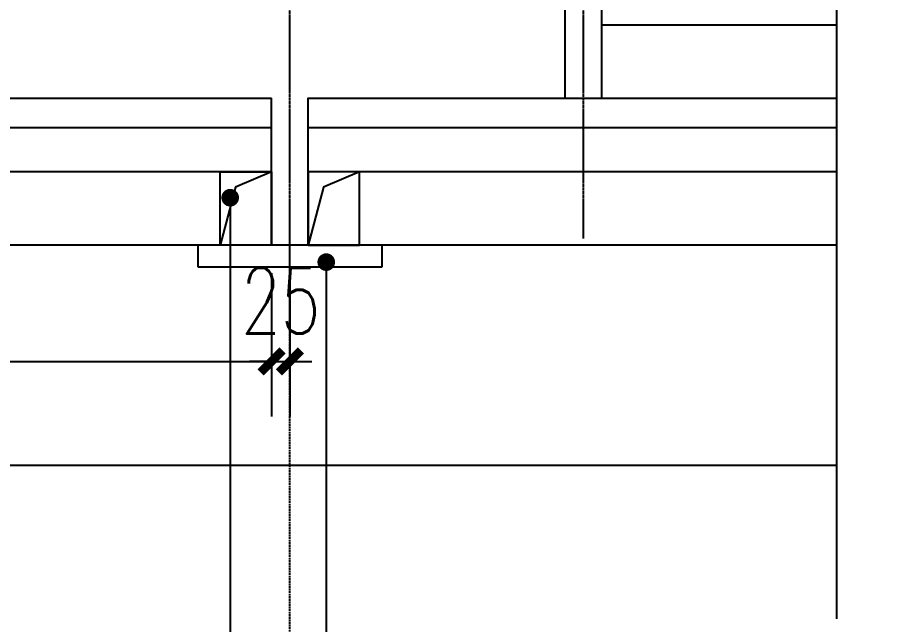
# Model space of a CAD drawing. Extents: x 1332 to 175445, y 256143 to 386027.
# Drawn here: x 88747 to 89925, y 272389 to 273216 of the extents above; entities that cross this region are included whole.
import ezdxf

# ---------------------------------------------------------------- set-up
doc = ezdxf.new("R2010")
doc.units = 0
doc.header["$LTSCALE"] = 10
doc.header["$MEASUREMENT"] = 0
doc.linetypes.add('DASH', pattern=[0.35, 0.25, -0.1])
doc.linetypes.add('DOTE', pattern=[2.42, 2, -0.2, 0.02, -0.2])
for name, color, linetype in [('00-Palm-道路中线', 1, 'DOTE'), ('00-园建', 4, 'Continuous'), ('00-填充', 8, 'Continuous'), ('DIM_LEAD', 3, 'Continuous'), ('DIM_SYMB', 3, 'Continuous'), ('PUB_DIM', 3, 'Continuous')]:
    doc.layers.add(name, color=color, linetype=linetype)
doc.styles.add('_TCH_DIM_T3', font='SIMPLEX', dxfattribs={"width": 0.705882, "bigfont": 'GBCBIG'})
doc.linetypes.add('ZIGZAG', pattern='A,0.0001,-0.2,[131,ltypeshp.shx,S=0.2,R=0,X=-0.2,Y=0],-0.4,[131,ltypeshp.shx,S=0.2,R=180,X=0.2,Y=0],-0.2', length=0.8001)
doc.dimstyles.new('_TCH_ARCH&&30', dxfattribs={"dimtxt": 89.25, "dimasz": 30, "dimexe": 75, "dimexo": 90, "dimgap": 37.875, "dimtad": 1, "dimdec": 0, "dimrnd": 5, "dimzin": 0, "dimdsep": 46, "dimtxsty": '_TCH_DIM_T3', "dimblk": 'ARCHTICK', "dimcen": 0.09, "dimclrt": 7, "dimazin": 2, "dimtfac": 1, "dimtdec": 0, "dimtix": 1, "dimtmove": 2, "dimatfit": 3, "dimfxl": 0, "dimtolj": 1, "dimtzin": 0, "dimarcsym": 0})

# ---------------------------------------------------------------- blocks, each defined once
blk = doc.blocks.new('_ArchTick')
at = {"color": 0, "linetype": 'ByBlock', "const_width": 0.4}
blk.add_lwpolyline([(-0.5, -0.5), (0.5, 0.5)], dxfattribs=at)
blk = doc.blocks.new('*D270')
at = {"layer": 'Defpoints', "color": 0, "transparency": 16777216}
for p in [(87618.2, 272957.6), (89093.2, 272957.6), (89093.2, 272747.4)]:
    blk.add_point(p, dxfattribs=at)
at = {"layer": 'PUB_DIM', "color": 0, "lineweight": -2, "transparency": 16777216}
for p, q in [((87618.2, 272867.6), (87618.2, 272672.4)), ((89093.2, 272867.6), (89093.2, 272672.4)), ((87618.2, 272747.4), (89093.2, 272747.4))]:
    blk.add_line(p, q, dxfattribs=at)
at = {"layer": 'PUB_DIM', "color": 0, "lineweight": -2, "transparency": 16777216, "xscale": 30, "yscale": 30, "zscale": 30, "rotation": 180}
blk.add_blockref('_ArchTick', (87618.2, 272747.4), dxfattribs=at)
at = {"layer": 'PUB_DIM', "color": 0, "lineweight": -2, "transparency": 16777216, "xscale": 30, "yscale": 30, "zscale": 30}
blk.add_blockref('_ArchTick', (89093.2, 272747.4), dxfattribs=at)
at = {"layer": 'PUB_DIM', "color": 7, "transparency": 16777216, "insert": (88355.7, 272829.9), "char_height": 89.25, "attachment_point": 5, "style": '_TCH_DIM_T3'}
blk.add_mtext('\\A1;1475', dxfattribs=at)
blk = doc.blocks.new('*D271')
at = {"layer": 'Defpoints', "color": 0, "transparency": 16777216}
for p in [(89093.2, 272957.6), (89118.2, 272957.6), (89118.2, 272747.4)]:
    blk.add_point(p, dxfattribs=at)
at = {"layer": 'PUB_DIM', "color": 0, "lineweight": -2, "transparency": 16777216}
for p, q in [((89093.2, 272867.6), (89093.2, 272672.4)), ((89118.2, 272867.6), (89118.2, 272672.4)), ((89093.2, 272747.4), (89063.2, 272747.4)), ((89093.2, 272747.4), (89118.2, 272747.4)), ((89118.2, 272747.4), (89148.2, 272747.4))]:
    blk.add_line(p, q, dxfattribs=at)
at = {"layer": 'PUB_DIM', "color": 0, "lineweight": -2, "transparency": 16777216, "xscale": 30, "yscale": 30, "zscale": 30}
blk.add_blockref('_ArchTick', (89093.2, 272747.4), dxfattribs=at)
at = {"layer": 'PUB_DIM', "color": 0, "lineweight": -2, "transparency": 16777216, "xscale": 30, "yscale": 30, "zscale": 30, "rotation": 180}
blk.add_blockref('_ArchTick', (89118.2, 272747.4), dxfattribs=at)
at = {"layer": 'PUB_DIM', "color": 7, "transparency": 16777216, "insert": (89105.7, 272829.9), "char_height": 89.25, "attachment_point": 5, "style": '_TCH_DIM_T3'}
blk.add_mtext('\\A1;25', dxfattribs=at)

msp = doc.modelspace()

# ---------------------------------------------------------------- linework, layer by layer
at = {"layer": '00-Palm-道路中线', "ltscale": 0.1}
for points in [[(89518.2, 272914.8), (89518.2, 274482.9)], [(89118.2, 272802.3), (89118.2, 274225.1)]]:
    msp.add_lwpolyline(points, dxfattribs=at)
at = {"layer": '00-园建'}
for p, q in [((77143.2, 273105.6), (89093.2, 273105.6)), ((89093.2, 272905.6), (89093.2, 273105.6)), ((89103.2, 272905.6), (77118.2, 272905.6))]:
    msp.add_line(p, q, dxfattribs=at)
at = {"layer": '00-园建', "color": 5, "linetype": 'ZIGZAG', "ltscale": 0.2}
msp.add_line((89862.5, 272605.6), (76373.9, 272605.6), dxfattribs=at)
at = {"layer": '00-园建'}
for points in [[(89143.2, 272905.6), (89143.2, 273105.6), (89862.5, 273105.6)], [(77143.2, 273065.6), (89093.2, 273065.6)], [(89143.2, 273065.6), (89862.5, 273065.6)], [(88993.2, 272875.6), (88993.2, 272905.6)], [(89862.5, 272905.6), (89103.2, 272905.6)], [(89243.2, 272905.6), (89243.2, 272875.6)], [(89243.2, 272875.6), (88993.2, 272875.6)]]:
    msp.add_lwpolyline(points, dxfattribs=at)
for points in [[(89093.2, 272905.6), (89023.2, 272905.6), (89023.2, 273005.6), (89093.2, 273005.6)], [(89143.2, 272905.6), (89213.2, 272905.6), (89213.2, 273005.6), (89143.2, 273005.6)]]:
    msp.add_lwpolyline(points, close=True, dxfattribs=at)
at = {"layer": '00-填充', "color": 8}
for p, q in [((89493.2, 273105.6), (89493.2, 274305.6)), ((89543.2, 273105.6), (89543.2, 274275.6)), ((89543.2, 273205.6), (89862.5, 273205.6)), ((89558.2, 273205.6), (89862.5, 273205.6)), ((89093.2, 273005.6), (77143.2, 273005.6)), ((89862.5, 273005.6), (89143.2, 273005.6))]:
    msp.add_line(p, q, dxfattribs=at)
for points in [[(89093.2, 273005.6), (89043.9, 272984.6), (89023.2, 272905.6)], [(89213.2, 273005.6), (89163.9, 272984.6), (89143.2, 272905.6)]]:
    msp.add_lwpolyline(points, dxfattribs=at)
at = {"layer": 'DIM_LEAD'}
for p, q in [((89036.9, 272970.2), (89036.9, 271966.7)), ((89167.7, 272882.5), (89167.7, 272211.9))]:
    msp.add_line(p, q, dxfattribs=at)
at = {"layer": 'DIM_LEAD', "const_width": 12}
for points in [[(89036.9, 272976.2, 1), (89036.9, 272964.2, 1)], [(89167.7, 272888.5, 1), (89167.7, 272876.5, 1)]]:
    msp.add_lwpolyline(points, format="xyb", close=True, dxfattribs=at)
at = {"layer": 'DIM_SYMB'}
msp.add_lwpolyline([(89862.5, 274385.6), (89862.5, 273425), (89925.5, 273402.1), (89799.5, 273379.8), (89862.5, 273357.5), (89862.5, 272396.9)], dxfattribs=at)
at = {"layer": 'PUB_DIM', "color": 250, "linetype": 'DASH'}
msp.add_lwpolyline([(89118.2, 271690.2), (89118.2, 272800)], dxfattribs=at)

# ---------------------------------------------------------------- dimensions: what is measured, and where the dimension line sits
at = {"layer": 'PUB_DIM'}
for p1, p2, picture, middle in [((87618.2, 272957.6), (89093.2, 272957.6), '*D270', (88355.7, 272829.9)), ((89093.2, 272957.6), (89118.2, 272957.6), '*D271', (89105.7, 272829.9))]:
    dim = msp.add_aligned_dim(p1=p1, p2=p2, distance=-210.3, dimstyle='_TCH_ARCH&&30', dxfattribs=at)
    dim.commit()
    dim.dimension.update_dxf_attribs({"geometry": picture, "text_midpoint": middle})

doc.saveas('drawing.dxf')
